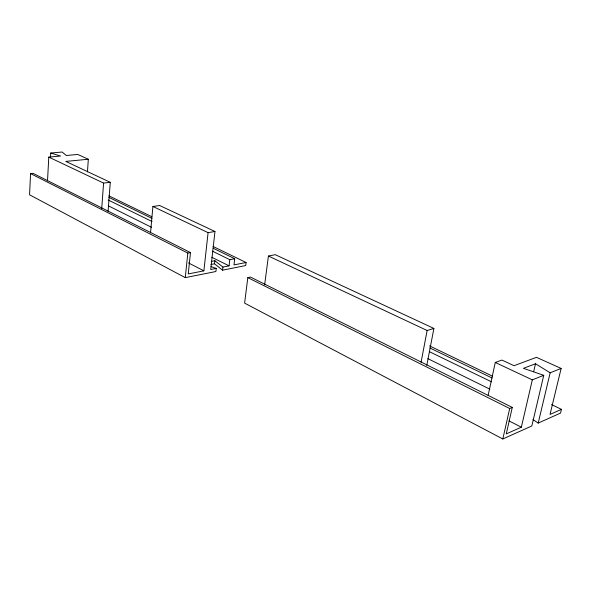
<?xml version="1.0" encoding="UTF-8"?>
<svg xmlns="http://www.w3.org/2000/svg" width="591" height="591" viewBox="0 0 591 591"><rect width="100%" height="100%" fill="white"/><g stroke="black" fill="none" stroke-linecap="round" stroke-linejoin="round"><path stroke-width="0.89" d="M150.528 232.884L152.906 206.481L208.084 232.647L203.88 270.848L188.248 273.936L190.479 252.586L33.096 173.355L30.577 173.614L29.55 194.786L185.271 277.644L215.892 271.513L216.247 268.403L211.046 266.6M47.509 180.89L48.794 157.103L60.541 156.031L50.745 153.032L50.501 157.538M87.461 171.951L88.318 159.252L77.783 154.458L66.34 155.499L62.144 152.02L50.745 153.032M101.704 208.712L103.58 183.084L48.794 157.103M108.079 211.46L110.273 182.309L65.786 161.409L88.318 159.252M185.271 277.644L187.82 253.066L30.577 173.614M152.906 206.481L159.71 205.535L214.969 231.495L210.706 269.496L216.247 268.403M213.019 246.44L246.092 262.507L245.716 265.544L222.571 270.176L214.503 263.793L214.843 260.734L211.29 261.414M222.571 270.176L222.933 267.08L214.843 260.734M222.933 267.08L229.072 265.869L229.803 259.693L212.435 251.168M213.196 248.25L234.723 258.747L233.984 264.894L246.092 262.507M543.757 375.329L532.321 379.858L521.351 427.19L506.273 433.897L512.279 407.421L250.458 277.068L247.814 277.63L244.615 303.124L502.815 438.98L531.826 425.956L543.757 375.329L523.434 368.341L535.512 363.753L550.155 372.795L561.132 368.444L550.036 414.424L561.45 409.349L560.541 413.072L538.202 423.097L532.971 419.529M264.635 284.84L268.425 256.029L275.266 254.684L433.905 328.448L426.783 365.341M421.095 362.143L427.138 330.502L433.905 328.448M488.122 395.423L495.28 362.475L501.936 360.074L514.022 365.696L536.473 357.333L561.132 368.444M502.815 438.98L509.708 408.499L512.279 407.421M533.666 371.739L535.512 363.753M538.202 423.097L550.155 372.795M210.943 264.48L214.503 263.793M229.803 259.693L234.723 258.747M187.82 253.066L190.479 252.586M208.084 232.647L214.969 231.495M103.58 183.084L110.273 182.309M268.425 256.029L427.138 330.502M495.28 362.475L532.321 379.858M429.539 345.89L492.591 376.223M551.492 404.562L561.45 409.349M429.916 348.01L492.074 378.011M108.833 195.828L151.828 216.712M429.288 351.608L491.49 381.83M108.847 197.372L151.909 218.367M108.227 200.017L152.057 221.529M427.899 358.663L489.88 389.173M108.626 205.964L151.525 227.299M211.748 257.255L229.072 265.869M247.814 277.63L509.708 408.499M509.028 420.918L521.351 427.19M188.492 262.921L203.88 270.848"/></g></svg>
